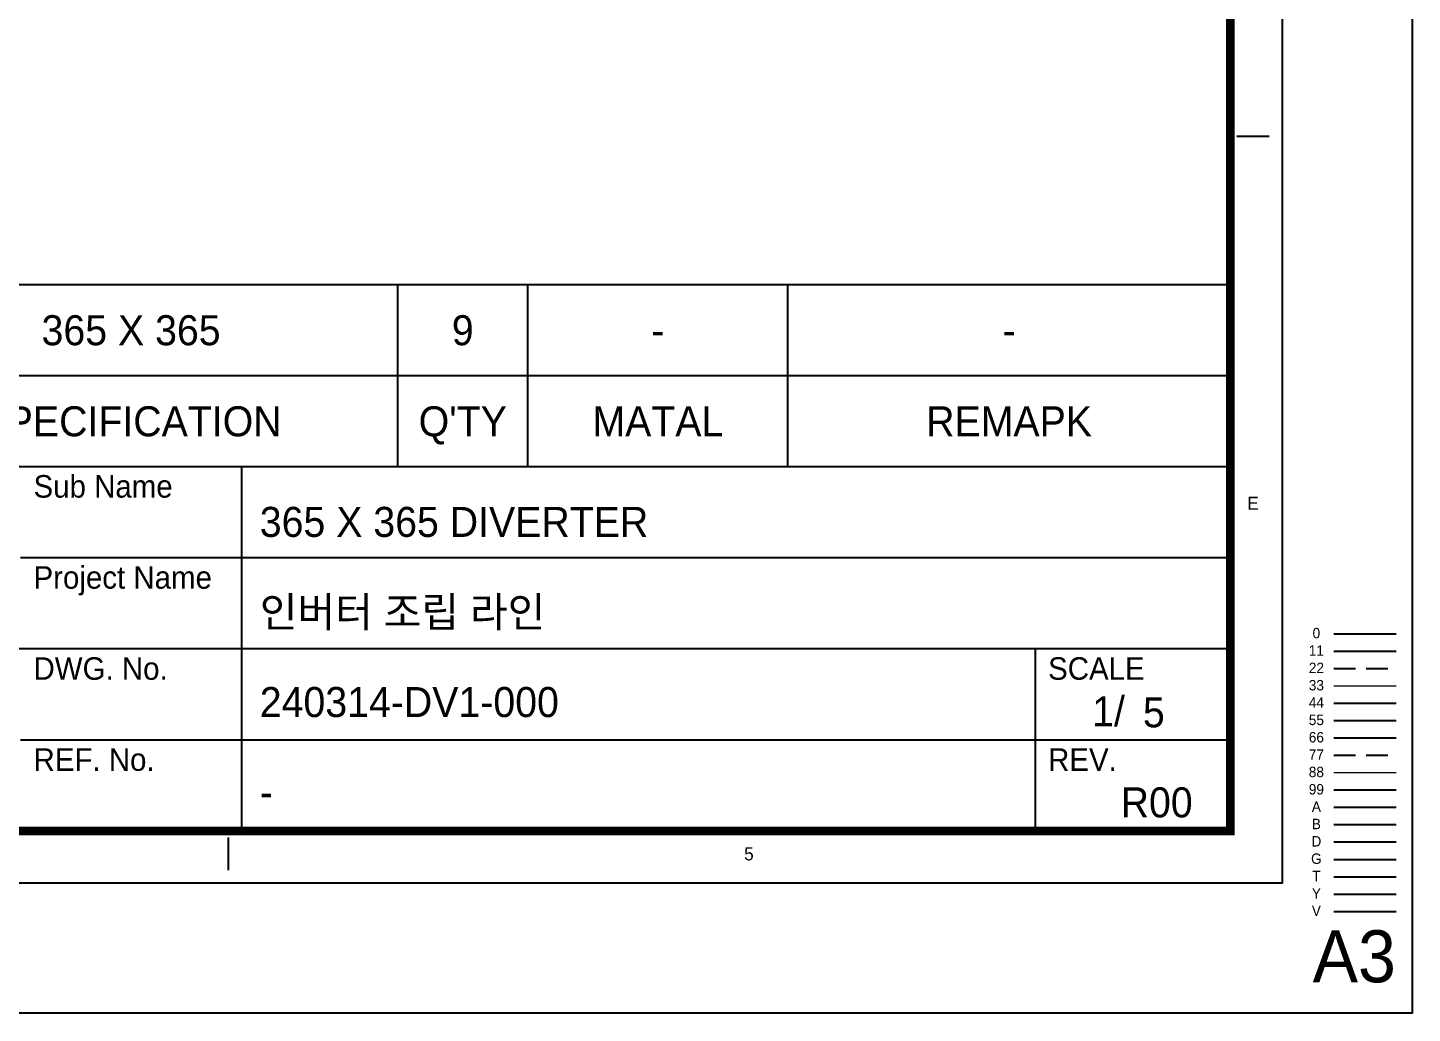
# Model space of a CAD drawing. Header units: inches. Extents: x 0 to 77285, y -118 to 40065.
# Drawn here: x 70690.5 to 71089.7, y 24867.4 to 25151.5 of the extents above; entities that cross this region are included whole.
import ezdxf
from ezdxf.enums import TextEntityAlignment as Align

# ---------------------------------------------------------------- set-up
doc = ezdxf.new("R2010")
doc.units = ezdxf.units.IN
doc.header["$LTSCALE"] = 5
doc.header["$MEASUREMENT"] = 0
for name, pattern in [('CENTER', [2, 1.25, -0.25, 0.25, -0.25]), ('HIDDEN', [0.375, 0.25, -0.125]), ('PHANTOM', [2.5, 1.25, -0.25, 0.25, -0.25, 0.25, -0.25])]:
    doc.linetypes.add(name, pattern=pattern)
for name, color, linetype in [('11', 1, 'CENTER'), ('22', 2, 'HIDDEN'), ('44', 4, 'Continuous'), ('55', 5, 'Continuous'), ('66', 6, 'PHANTOM'), ('77', 40, 'HIDDEN'), ('99', 181, 'Continuous'), ('A', 8, 'Continuous'), ('B', 123, 'Continuous'), ('D', 3, 'Continuous'), ('G', 231, 'Continuous'), ('T', 3, 'Continuous'), ('VV', 1, 'Continuous'), ('Y', 60, 'Continuous')]:
    doc.layers.add(name, color=color, linetype=linetype)
doc.layers.add('33', color=3, linetype='PHANTOM', lineweight=9)
doc.layers.add('88', color=35, linetype='Continuous', lineweight=5)
doc.styles.add('SCI', font='')
doc.styles.get('SCI').set_extended_font_data('Gulim')

# ---------------------------------------------------------------- blocks, each defined once
blk = doc.blocks.new('A$Cbc27a0ff')
at = {"color": 2}
for p, q in [((411.75, -246.45), (409.875, -246.45)), ((351.75, -288.75), (351.75, -286.875))]:
    blk.add_line(p, q, dxfattribs=at)
for p, q in [((409.5, -255), (289.5, -255)), ((409.5, -260.25), (289.5, -260.25)), ((409.5, -265.5), (289.5, -265.5)), ((415.468, -275.125), (419.074, -275.125))]:
    blk.add_line(p, q)
at = {"color": 3}
for p, q in [((361.5, -260.25), (361.5, -255)), ((369, -260.25), (369, -255)), ((384, -260.25), (384, -255)), ((361.5, -265.5), (361.5, -260.25)), ((369, -265.5), (369, -260.25)), ((384, -265.5), (384, -260.25)), ((352.5, -265.5), (352.5, -286.5)), ((409.558, -270.75), (339.75, -270.75)), ((409.5, -276), (289.5, -276)), ((409.558, -281.25), (339.75, -281.25))]:
    blk.add_line(p, q, dxfattribs=at)
at = {"color": 2}
blk.add_lwpolyline([(12.5, -289.5), (12.5, -7.5), (412.5, -7.5), (412.5, -289.5)], close=True, dxfattribs=at)
at = {"color": 40, "const_width": 0.5}
blk.add_lwpolyline([(15.5, -286.5), (15.5, -10.5), (409.5, -10.5), (409.5, -286.5)], close=True, dxfattribs=at)
at = {"layer": '11'}
blk.add_line((415.468, -276.125), (419.074, -276.125), dxfattribs=at)
at = {"layer": '22'}
blk.add_line((415.468, -277.125), (419.074, -277.125), dxfattribs=at)
at = {"layer": '33'}
blk.add_line((415.468, -278.125), (419.074, -278.125), dxfattribs=at)
at = {"layer": '44'}
blk.add_line((415.468, -279.125), (419.074, -279.125), dxfattribs=at)
at = {"layer": '55'}
blk.add_line((415.468, -280.125), (419.074, -280.125), dxfattribs=at)
at = {"layer": '66'}
blk.add_line((415.468, -281.125), (419.074, -281.125), dxfattribs=at)
at = {"layer": '77'}
blk.add_line((415.468, -282.125), (419.074, -282.125), dxfattribs=at)
at = {"layer": '88'}
blk.add_line((415.468, -283.125), (419.074, -283.125), dxfattribs=at)
at = {"layer": '99'}
blk.add_line((415.468, -284.125), (419.074, -284.125), dxfattribs=at)
at = {"layer": 'A'}
blk.add_line((415.468, -285.125), (419.074, -285.125), dxfattribs=at)
at = {"layer": 'B'}
blk.add_line((415.468, -286.125), (419.074, -286.125), dxfattribs=at)
at = {"layer": 'D'}
blk.add_line((415.468, -287.125), (419.074, -287.125), dxfattribs=at)
at = {"layer": 'Defpoints', "color": 1}
blk.add_lwpolyline([(0, -297), (0, 0), (420, 0), (420, -297)], close=True, dxfattribs=at)
at = {"layer": 'G'}
blk.add_line((415.468, -288.125), (419.074, -288.125), dxfattribs=at)
at = {"layer": 'T'}
for p, q in [((398.25, -276), (398.25, -286.5)), ((415.468, -289.125), (419.074, -289.125))]:
    blk.add_line(p, q, dxfattribs=at)
at = {"layer": 'VV'}
blk.add_line((415.468, -291.125), (419.074, -291.125), dxfattribs=at)
at = {"layer": 'Y'}
blk.add_line((415.468, -290.125), (419.074, -290.125), dxfattribs=at)
at = {"style": 'SCI'}
for s, height, p in [('SPECIFICATION', 1.73077, (346.125, -262.875)), ("Q'TY", 1.7308, (365.25, -262.875)), ('MATAL', 1.7308, (376.5, -262.875)), ('REMAPK', 1.7308, (396.75, -262.875)), ('0', 0.6, (414.469, -275.087))]:
    blk.add_text(s, height=height, dxfattribs=at).set_placement(p, align=Align.MIDDLE_CENTER)
for s, height, p in [('Sub Name', 1.2981, (340.5, -266.625)), ('Project Name', 1.29808, (340.5, -271.875)), ('DWG. No.', 1.2981, (340.5, -277.125)), ('SCALE', 1.2981, (399, -277.125)), ('REF. No.', 1.2981, (340.5, -282.375)), ('REV.', 1.2981, (399, -282.375))]:
    blk.add_text(s, height=height, dxfattribs=at).set_placement(p, align=Align.MIDDLE_LEFT)
at = {"color": 2, "style": 'SCI'}
for s, p in [('E', (410.812, -267.6)), ('5', (381.75, -287.812))]:
    blk.add_text(s, height=0.75, dxfattribs=at).set_placement(p, align=Align.MIDDLE_CENTER)
at = {"color": 40, "style": 'SCI'}
blk.add_text('1/', height=1.7308, dxfattribs=at).set_placement((402.484, -279.591), align=Align.MIDDLE_CENTER)
at = {"color": 2, "style": 'SCI'}
blk.add_text('A3', height=3, dxfattribs=at).set_placement((419.053, -296.114), align=Align.BOTTOM_RIGHT)
at = {"layer": '11', "style": 'SCI'}
blk.add_text('11', height=0.6, dxfattribs=at).set_placement((414.469, -276.087), align=Align.MIDDLE_CENTER)
at = {"layer": '22', "style": 'SCI'}
blk.add_text('22', height=0.6, dxfattribs=at).set_placement((414.469, -277.087), align=Align.MIDDLE_CENTER)
at = {"layer": '33', "style": 'SCI'}
blk.add_text('33', height=0.6, dxfattribs=at).set_placement((414.469, -278.087), align=Align.MIDDLE_CENTER)
at = {"layer": '44', "style": 'SCI'}
blk.add_text('44', height=0.6, dxfattribs=at).set_placement((414.469, -279.087), align=Align.MIDDLE_CENTER)
at = {"layer": '55', "style": 'SCI'}
blk.add_text('55', height=0.6, dxfattribs=at).set_placement((414.469, -280.087), align=Align.MIDDLE_CENTER)
at = {"layer": '66', "style": 'SCI'}
blk.add_text('66', height=0.6, dxfattribs=at).set_placement((414.469, -281.087), align=Align.MIDDLE_CENTER)
at = {"layer": '77', "style": 'SCI'}
blk.add_text('77', height=0.6, dxfattribs=at).set_placement((414.469, -282.087), align=Align.MIDDLE_CENTER)
at = {"layer": '88', "style": 'SCI'}
blk.add_text('88', height=0.6, dxfattribs=at).set_placement((414.469, -283.087), align=Align.MIDDLE_CENTER)
at = {"layer": '99', "style": 'SCI'}
blk.add_text('99', height=0.6, dxfattribs=at).set_placement((414.469, -284.087), align=Align.MIDDLE_CENTER)
at = {"layer": 'A', "style": 'SCI'}
blk.add_text('A', height=0.6, dxfattribs=at).set_placement((414.469, -285.087), align=Align.MIDDLE_CENTER)
at = {"layer": 'B', "style": 'SCI'}
blk.add_text('B', height=0.6, dxfattribs=at).set_placement((414.469, -286.087), align=Align.MIDDLE_CENTER)
at = {"layer": 'D', "style": 'SCI'}
blk.add_text('D', height=0.6, dxfattribs=at).set_placement((414.469, -287.087), align=Align.MIDDLE_CENTER)
at = {"layer": 'G', "style": 'SCI'}
blk.add_text('G', height=0.6, dxfattribs=at).set_placement((414.469, -288.087), align=Align.MIDDLE_CENTER)
at = {"layer": 'T', "style": 'SCI'}
blk.add_text('T', height=0.6, dxfattribs=at).set_placement((414.469, -289.087), align=Align.MIDDLE_CENTER)
at = {"layer": 'VV', "style": 'SCI'}
blk.add_text('V', height=0.6, dxfattribs=at).set_placement((414.469, -291.087), align=Align.MIDDLE_CENTER)
at = {"layer": 'Y', "style": 'SCI'}
blk.add_text('Y', height=0.6, dxfattribs=at).set_placement((414.469, -290.087), align=Align.MIDDLE_CENTER)

msp = doc.modelspace()

# ---------------------------------------------------------------- block references
at = {"xscale": 5, "yscale": 5, "zscale": 5}
msp.add_blockref('A$Cbc27a0ff', (68989.72535195, 26352.38723426), dxfattribs=at)

# ---------------------------------------------------------------- texts
at = {"style": 'SCI'}
for s, height, p in [('365 X 365', 8.653846154, (70720.35035195, 25064.26223426)), ('9', 8.65384615, (70815.97535195, 25064.26223426)), ('-', 8.65384615, (70872.22535195, 25064.26223426)), ('-', 8.65384615, (70973.47535195, 25064.26223426))]:
    msp.add_text(s, height=height, dxfattribs=at).set_placement(p, align=Align.MIDDLE_CENTER)
at = {"color": 40, "style": 'SCI'}
for s, height, p in [('365 X 365 DIVERTER', 8.6538461538, (70757.45930367, 25009.02184965)), ('인버터 조립 라인', 8.653846154, (70757.45930367, 24983.06031118)), ('240314-DV1-000', 8.6538461538, (70757.45930367, 24957.09877272)), ('5', 8.65384615, (71012.06512547, 24954.14204195)), ('-', 8.65384615, (70757.45930367, 24931.13723426))]:
    msp.add_text(s, height=height, dxfattribs=at).set_placement(p, align=Align.MIDDLE_LEFT)
msp.add_text('R00', height=8.653846154, dxfattribs=at).set_placement((71016.02342888, 24928.18050349), align=Align.MIDDLE_CENTER)

doc.saveas('drawing.dxf')
